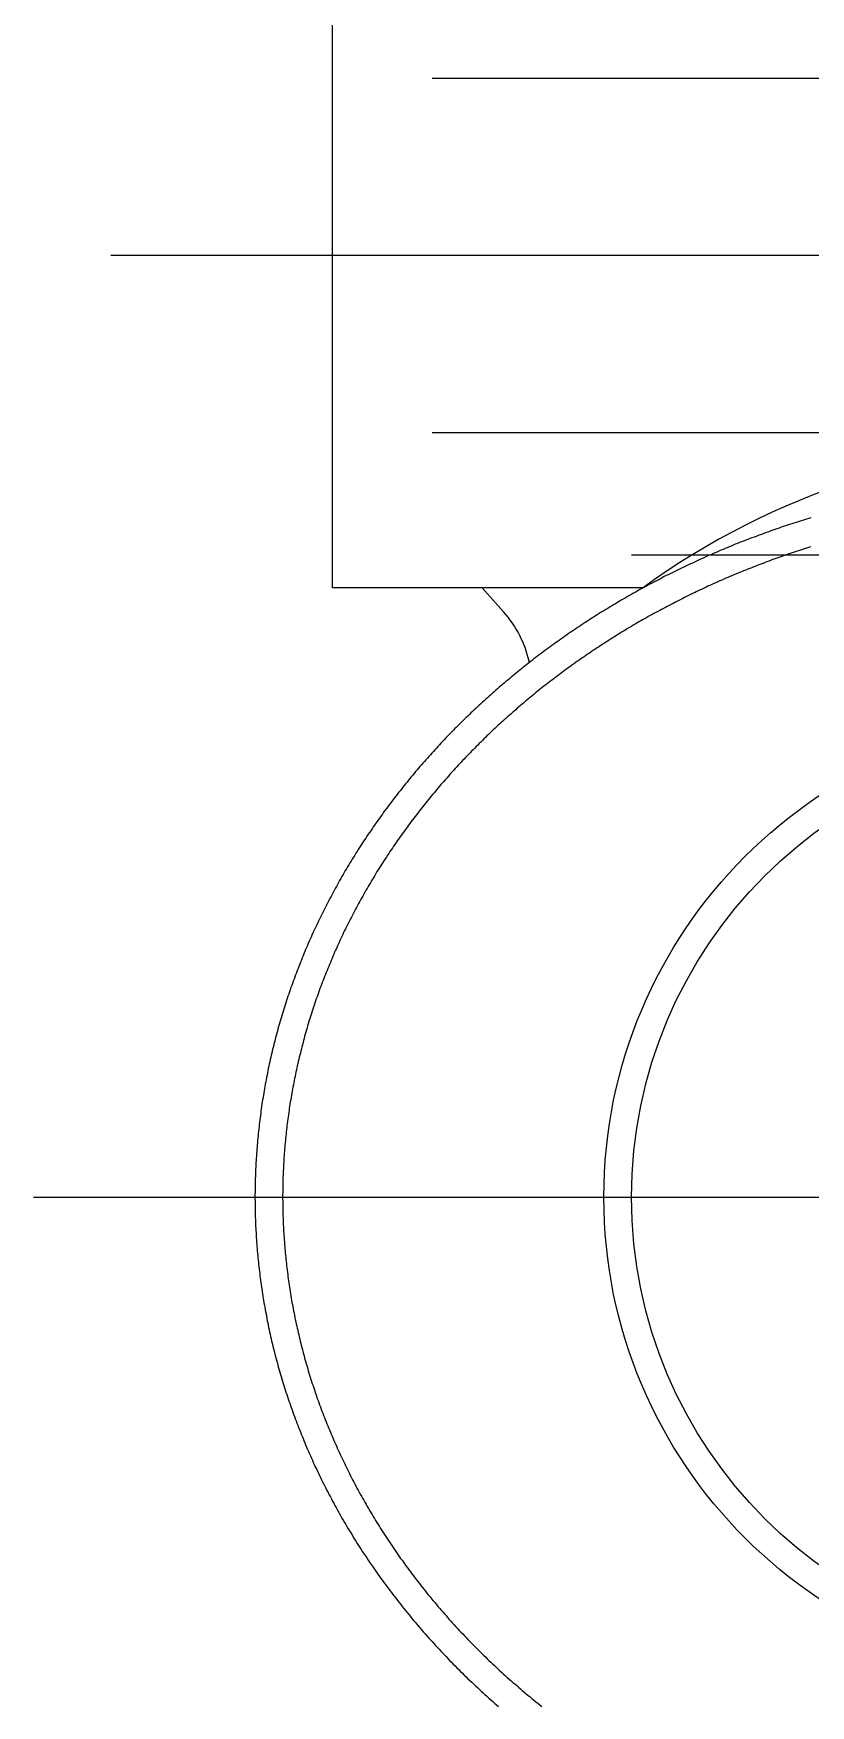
# Model space of a CAD drawing. Extents: x -26.4 to 69.2, y -43.6 to 25.6.
# Drawn here: x 50.17 to 57.19, y -4.59 to 10.51 of the extents above; entities that cross this region are included whole.
import ezdxf

# ---------------------------------------------------------------- set-up
doc = ezdxf.new("R2010")
doc.units = 0
doc.linetypes.add('CENTER', pattern=[50.8, 31.75, -6.35, 6.35, -6.35])
doc.linetypes.add('DASHED', pattern=[19.05, 12.7, -6.35])
doc.layers.get('0').update_dxf_attribs({"linetype": 'CONTINUOUS'})
doc.layers.add('CENTER', color=1, linetype='CENTER')

msp = doc.modelspace()

# ---------------------------------------------------------------- linework, layer by layer
at = {"color": 3, "linetype": 'DASHED'}
for p, q in [((55.574, 23.35), (55.574, 5.8)), ((66.474, 10.1), (52.874, 10.1)), ((66.474, 6.9), (52.874, 6.9)), ((55.574, 5.8), (63.774, 5.8))]:
    msp.add_line(p, q, dxfattribs=at)
at = {"color": 7, "linetype": 'CONTINUOUS'}
for p, q in [((52.874, 5.5), (52.874, 11.5)), ((55.676, 5.5), (52.874, 5.5)), ((54.418, 5.285), (54.224, 5.5))]:
    msp.add_line(p, q, dxfattribs=at)
at = {"color": 7}
for points in [[(57.193, 6.134, 0), (57.174, 6.128, 0), (57.154, 6.122, 0), (57.135, 6.116, 0), (57.116, 6.11, 0), (57.097, 6.104, 0), (57.078, 6.098, 0), (57.059, 6.092, 0), (57.04, 6.086, 0), (57.02, 6.079, 0), (57.001, 6.073, 0), (56.982, 6.067, 0), (56.963, 6.061, 0), (56.944, 6.054, 0), (56.925, 6.048, 0), (56.906, 6.041, 0), (56.887, 6.035, 0), (56.868, 6.028, 0), (56.849, 6.021, 0), (56.831, 6.015, 0), (56.812, 6.008, 0), (56.793, 6.001, 0), (56.774, 5.994, 0), (56.755, 5.987, 0), (56.736, 5.98, 0), (56.717, 5.973, 0), (56.698, 5.966, 0), (56.68, 5.959, 0), (56.661, 5.952, 0), (56.642, 5.945, 0), (56.623, 5.938, 0), (56.605, 5.931, 0), (56.586, 5.923, 0), (56.567, 5.916, 0), (56.548, 5.909, 0), (56.53, 5.901, 0), (56.511, 5.894, 0), (56.492, 5.886, 0), (56.474, 5.878, 0), (56.455, 5.871, 0), (56.437, 5.863, 0), (56.418, 5.855, 0), (56.4, 5.848, 0), (56.381, 5.84, 0), (56.362, 5.832, 0), (56.344, 5.824, 0), (56.325, 5.816, 0), (56.307, 5.808, 0), (56.289, 5.8, 0), (56.27, 5.792, 0), (56.252, 5.784, 0), (56.233, 5.776, 0), (56.215, 5.767, 0), (56.197, 5.759, 0), (56.178, 5.751, 0), (56.16, 5.742, 0), (56.142, 5.734, 0), (56.123, 5.725, 0), (56.105, 5.717, 0), (56.087, 5.708, 0), (56.069, 5.7, 0), (56.051, 5.691, 0), (56.032, 5.682, 0), (56.014, 5.673, 0), (55.996, 5.665, 0), (55.978, 5.656, 0), (55.96, 5.647, 0), (55.942, 5.638, 0), (55.924, 5.629, 0), (55.906, 5.62, 0), (55.888, 5.611, 0), (55.87, 5.602, 0), (55.852, 5.593, 0), (55.834, 5.583, 0), (55.816, 5.574, 0), (55.798, 5.565, 0), (55.781, 5.555, 0), (55.763, 5.546, 0), (55.745, 5.536, 0), (55.727, 5.527, 0), (55.709, 5.517, 0), (55.691, 5.508, 0), (55.674, 5.498, 0), (55.656, 5.488, 0), (55.638, 5.479, 0), (55.621, 5.469, 0), (55.603, 5.459, 0), (55.586, 5.449, 0), (55.568, 5.439, 0), (55.55, 5.429, 0), (55.533, 5.419, 0), (55.515, 5.409, 0), (55.498, 5.399, 0), (55.48, 5.389, 0), (55.463, 5.379, 0), (55.446, 5.368, 0), (55.428, 5.358, 0), (55.411, 5.348, 0), (55.394, 5.337, 0), (55.376, 5.327, 0), (55.359, 5.316, 0), (55.342, 5.306, 0), (55.325, 5.295, 0), (55.307, 5.284, 0), (55.29, 5.274, 0), (55.273, 5.263, 0), (55.256, 5.252, 0), (55.239, 5.241, 0), (55.222, 5.231, 0), (55.205, 5.22, 0), (55.188, 5.209, 0), (55.171, 5.198, 0), (55.154, 5.187, 0), (55.137, 5.176, 0), (55.12, 5.164, 0), (55.103, 5.153, 0), (55.087, 5.142, 0), (55.07, 5.131, 0), (55.053, 5.119, 0), (55.036, 5.108, 0), (55.02, 5.097, 0), (55.003, 5.085, 0), (54.986, 5.074, 0), (54.97, 5.062, 0), (54.953, 5.05, 0), (54.937, 5.039, 0), (54.92, 5.027, 0), (54.904, 5.015, 0), (54.887, 5.004, 0), (54.871, 4.992, 0), (54.854, 4.98, 0), (54.838, 4.968, 0), (54.822, 4.956, 0), (54.805, 4.944, 0), (54.789, 4.932, 0), (54.773, 4.92, 0), (54.757, 4.908, 0), (54.74, 4.895, 0), (54.724, 4.883, 0), (54.708, 4.871, 0), (54.692, 4.859, 0), (54.676, 4.846, 0), (54.66, 4.834, 0), (54.644, 4.821, 0), (54.629, 4.809, 0), (54.613, 4.796, 0), (54.597, 4.784, 0), (54.581, 4.771, 0), (54.565, 4.758, 0), (54.55, 4.746, 0), (54.534, 4.733, 0), (54.518, 4.72, 0), (54.502, 4.707, 0), (54.487, 4.694, 0), (54.471, 4.681, 0), (54.456, 4.669, 0), (54.44, 4.655, 0), (54.425, 4.642, 0), (54.41, 4.629, 0), (54.394, 4.616, 0), (54.379, 4.603, 0), (54.364, 4.59, 0), (54.348, 4.576, 0), (54.333, 4.563, 0), (54.318, 4.55, 0), (54.303, 4.536, 0), (54.288, 4.523, 0), (54.273, 4.509, 0), (54.258, 4.496, 0), (54.243, 4.482, 0), (54.228, 4.468, 0), (54.213, 4.455, 0), (54.198, 4.441, 0), (54.183, 4.427, 0), (54.168, 4.413, 0), (54.154, 4.4, 0), (54.139, 4.386, 0), (54.124, 4.372, 0), (54.11, 4.358, 0), (54.095, 4.344, 0), (54.081, 4.33, 0), (54.066, 4.316, 0), (54.051, 4.301, 0), (54.037, 4.287, 0), (54.023, 4.273, 0), (54.008, 4.259, 0), (53.994, 4.244, 0), (53.98, 4.23, 0), (53.966, 4.216, 0), (53.952, 4.201, 0), (53.937, 4.187, 0), (53.923, 4.172, 0), (53.909, 4.158, 0), (53.895, 4.143, 0), (53.881, 4.128, 0), (53.867, 4.114, 0), (53.853, 4.099, 0), (53.84, 4.084, 0), (53.826, 4.069, 0), (53.812, 4.054, 0), (53.798, 4.039, 0), (53.785, 4.025, 0), (53.771, 4.01, 0), (53.758, 3.994, 0), (53.744, 3.979, 0), (53.731, 3.964, 0), (53.717, 3.949, 0), (53.704, 3.934, 0), (53.691, 3.919, 0), (53.677, 3.903, 0), (53.664, 3.888, 0), (53.651, 3.873, 0), (53.638, 3.857, 0), (53.625, 3.842, 0), (53.612, 3.826, 0), (53.599, 3.811, 0), (53.586, 3.795, 0), (53.573, 3.78, 0), (53.56, 3.764, 0), (53.547, 3.748, 0), (53.534, 3.733, 0), (53.522, 3.717, 0), (53.509, 3.701, 0), (53.496, 3.685, 0), (53.484, 3.669, 0), (53.471, 3.653, 0), (53.459, 3.637, 0), (53.446, 3.621, 0), (53.434, 3.605, 0), (53.421, 3.589, 0), (53.409, 3.573, 0), (53.397, 3.557, 0), (53.385, 3.541, 0), (53.373, 3.524, 0), (53.361, 3.508, 0), (53.348, 3.492, 0), (53.336, 3.475, 0), (53.325, 3.459, 0), (53.313, 3.442, 0), (53.301, 3.426, 0), (53.289, 3.409, 0), (53.277, 3.393, 0), (53.266, 3.376, 0), (53.254, 3.36, 0), (53.242, 3.343, 0), (53.231, 3.326, 0), (53.219, 3.309, 0), (53.208, 3.292, 0), (53.196, 3.276, 0), (53.185, 3.259, 0), (53.174, 3.242, 0), (53.163, 3.225, 0), (53.151, 3.208, 0), (53.14, 3.191, 0), (53.129, 3.174, 0), (53.118, 3.156, 0), (53.107, 3.139, 0), (53.096, 3.122, 0), (53.085, 3.105, 0), (53.075, 3.088, 0), (53.064, 3.07, 0), (53.053, 3.053, 0), (53.042, 3.035, 0), (53.032, 3.018, 0), (53.021, 3.001, 0), (53.011, 2.983, 0), (53.001, 2.966, 0), (52.99, 2.948, 0), (52.98, 2.93, 0), (52.97, 2.913, 0), (52.959, 2.895, 0), (52.949, 2.877, 0), (52.939, 2.86, 0), (52.929, 2.842, 0), (52.919, 2.824, 0), (52.909, 2.806, 0), (52.899, 2.788, 0), (52.89, 2.77, 0), (52.88, 2.752, 0), (52.87, 2.734, 0), (52.861, 2.716, 0), (52.851, 2.698, 0), (52.842, 2.68, 0), (52.832, 2.662, 0), (52.823, 2.644, 0), (52.813, 2.625, 0), (52.804, 2.607, 0), (52.795, 2.589, 0), (52.786, 2.571, 0), (52.777, 2.552, 0), (52.768, 2.534, 0), (52.759, 2.516, 0), (52.75, 2.497, 0), (52.741, 2.479, 0), (52.732, 2.46, 0), (52.724, 2.442, 0), (52.715, 2.423, 0), (52.706, 2.404, 0), (52.698, 2.386, 0), (52.689, 2.367, 0), (52.681, 2.349, 0), (52.673, 2.33, 0), (52.664, 2.311, 0), (52.656, 2.292, 0), (52.648, 2.273, 0), (52.64, 2.255, 0), (52.632, 2.236, 0), (52.624, 2.217, 0), (52.616, 2.198, 0), (52.608, 2.179, 0), (52.601, 2.16, 0), (52.593, 2.141, 0), (52.585, 2.122, 0), (52.578, 2.103, 0), (52.57, 2.084, 0), (52.563, 2.065, 0), (52.556, 2.046, 0), (52.548, 2.026, 0), (52.541, 2.007, 0), (52.534, 1.988, 0), (52.527, 1.969, 0), (52.52, 1.95, 0), (52.513, 1.93, 0), (52.506, 1.911, 0), (52.499, 1.892, 0), (52.492, 1.872, 0), (52.486, 1.853, 0), (52.479, 1.833, 0), (52.472, 1.814, 0), (52.466, 1.795, 0), (52.459, 1.775, 0), (52.453, 1.756, 0), (52.447, 1.736, 0), (52.441, 1.717, 0), (52.435, 1.697, 0), (52.428, 1.677, 0), (52.422, 1.658, 0), (52.416, 1.638, 0), (52.411, 1.619, 0), (52.405, 1.599, 0), (52.399, 1.579, 0), (52.394, 1.559, 0), (52.388, 1.54, 0), (52.382, 1.52, 0), (52.377, 1.5, 0), (52.372, 1.48, 0), (52.366, 1.461, 0), (52.361, 1.441, 0), (52.356, 1.421, 0), (52.351, 1.401, 0), (52.346, 1.381, 0), (52.341, 1.361, 0), (52.336, 1.342, 0), (52.331, 1.322, 0), (52.326, 1.302, 0), (52.322, 1.282, 0), (52.317, 1.262, 0), (52.312, 1.242, 0), (52.308, 1.222, 0), (52.304, 1.202, 0), (52.299, 1.182, 0), (52.295, 1.162, 0), (52.291, 1.142, 0), (52.287, 1.122, 0), (52.283, 1.102, 0), (52.279, 1.082, 0), (52.275, 1.061, 0), (52.271, 1.041, 0), (52.267, 1.021, 0), (52.264, 1.001, 0), (52.26, 0.981, 0), (52.257, 0.961, 0), (52.253, 0.941, 0), (52.25, 0.92, 0), (52.247, 0.9, 0), (52.243, 0.88, 0), (52.24, 0.86, 0), (52.237, 0.84, 0), (52.234, 0.819, 0), (52.231, 0.799, 0), (52.228, 0.779, 0), (52.226, 0.759, 0), (52.223, 0.738, 0), (52.22, 0.718, 0), (52.218, 0.698, 0), (52.215, 0.678, 0), (52.213, 0.657, 0), (52.211, 0.637, 0), (52.208, 0.617, 0), (52.206, 0.596, 0), (52.204, 0.576, 0), (52.202, 0.556, 0), (52.2, 0.535, 0), (52.198, 0.515, 0), (52.196, 0.495, 0), (52.194, 0.474, 0), (52.193, 0.454, 0), (52.191, 0.434, 0), (52.19, 0.413, 0), (52.188, 0.393, 0), (52.187, 0.372, 0), (52.185, 0.352, 0), (52.184, 0.332, 0), (52.183, 0.311, 0), (52.182, 0.291, 0), (52.181, 0.27, 0), (52.18, 0.25, 0), (52.179, 0.23, 0), (52.178, 0.209, 0), (52.178, 0.189, 0), (52.177, 0.168, 0), (52.176, 0.148, 0), (52.176, 0.128, 0), (52.175, 0.107, 0), (52.175, 0.087, 0), (52.175, 0.066, 0), (52.175, 0.046, 0), (52.174, 0.026, 0), (52.174, 0.005, 0), (52.174, -0.015, 0), (52.175, -0.036, 0), (52.175, -0.056, 0), (52.175, -0.077, 0), (52.175, -0.097, 0), (52.176, -0.117, 0), (52.176, -0.138, 0), (52.177, -0.158, 0), (52.177, -0.179, 0), (52.178, -0.199, 0), (52.179, -0.219, 0), (52.179, -0.24, 0), (52.18, -0.26, 0), (52.181, -0.281, 0), (52.182, -0.301, 0), (52.184, -0.321, 0), (52.185, -0.342, 0), (52.186, -0.362, 0), (52.187, -0.383, 0), (52.189, -0.403, 0), (52.19, -0.423, 0), (52.192, -0.444, 0), (52.194, -0.464, 0), (52.195, -0.485, 0), (52.197, -0.505, 0), (52.199, -0.525, 0), (52.201, -0.546, 0), (52.203, -0.566, 0), (52.205, -0.587, 0), (52.207, -0.607, 0), (52.209, -0.627, 0), (52.212, -0.648, 0), (52.214, -0.668, 0), (52.217, -0.688, 0), (52.219, -0.709, 0), (52.222, -0.729, 0), (52.224, -0.749, 0), (52.227, -0.77, 0), (52.23, -0.79, 0), (52.233, -0.81, 0), (52.236, -0.831, 0), (52.239, -0.851, 0), (52.242, -0.871, 0), (52.245, -0.892, 0), (52.248, -0.912, 0), (52.252, -0.932, 0), (52.255, -0.953, 0), (52.259, -0.973, 0), (52.262, -0.993, 0), (52.266, -1.014, 0), (52.27, -1.034, 0), (52.274, -1.054, 0), (52.278, -1.074, 0), (52.282, -1.095, 0), (52.285, -1.115, 0), (52.29, -1.135, 0), (52.294, -1.156, 0), (52.298, -1.176, 0), (52.302, -1.196, 0), (52.307, -1.216, 0), (52.311, -1.236, 0), (52.316, -1.257, 0), (52.321, -1.277, 0), (52.325, -1.297, 0), (52.33, -1.317, 0), (52.335, -1.337, 0), (52.34, -1.358, 0), (52.345, -1.378, 0), (52.35, -1.398, 0), (52.355, -1.418, 0), (52.36, -1.438, 0), (52.366, -1.459, 0), (52.371, -1.479, 0), (52.377, -1.499, 0), (52.382, -1.519, 0), (52.388, -1.539, 0), (52.393, -1.559, 0), (52.399, -1.579, 0), (52.405, -1.599, 0), (52.411, -1.619, 0), (52.417, -1.639, 0), (52.423, -1.66, 0), (52.429, -1.68, 0), (52.435, -1.7, 0), (52.442, -1.72, 0), (52.448, -1.74, 0), (52.454, -1.76, 0), (52.461, -1.78, 0), (52.468, -1.8, 0), (52.474, -1.82, 0), (52.481, -1.84, 0), (52.488, -1.86, 0), (52.495, -1.88, 0), (52.502, -1.899, 0), (52.509, -1.919, 0), (52.516, -1.939, 0), (52.523, -1.959, 0), (52.53, -1.979, 0), (52.538, -1.999, 0), (52.545, -2.019, 0), (52.553, -2.039, 0), (52.56, -2.059, 0), (52.568, -2.078, 0), (52.576, -2.098, 0), (52.584, -2.118, 0), (52.592, -2.138, 0), (52.599, -2.157, 0), (52.608, -2.177, 0), (52.616, -2.197, 0), (52.624, -2.217, 0), (52.632, -2.236, 0), (52.641, -2.256, 0), (52.649, -2.276, 0), (52.658, -2.295, 0), (52.666, -2.315, 0), (52.675, -2.335, 0), (52.684, -2.354, 0), (52.693, -2.374, 0), (52.701, -2.394, 0), (52.71, -2.413, 0), (52.719, -2.433, 0), (52.729, -2.452, 0), (52.738, -2.472, 0), (52.747, -2.491, 0), (52.757, -2.511, 0), (52.766, -2.53, 0), (52.776, -2.55, 0), (52.785, -2.569, 0), (52.795, -2.589, 0), (52.804, -2.608, 0), (52.814, -2.627, 0), (52.824, -2.647, 0), (52.834, -2.666, 0), (52.844, -2.685, 0), (52.855, -2.705, 0), (52.865, -2.724, 0), (52.875, -2.743, 0), (52.885, -2.763, 0), (52.896, -2.782, 0), (52.907, -2.801, 0), (52.917, -2.82, 0), (52.928, -2.839, 0), (52.939, -2.859, 0), (52.95, -2.878, 0), (52.96, -2.897, 0), (52.971, -2.916, 0), (52.983, -2.935, 0), (52.994, -2.954, 0), (53.005, -2.973, 0), (53.016, -2.992, 0), (53.028, -3.011, 0), (53.039, -3.03, 0), (53.051, -3.049, 0), (53.062, -3.068, 0), (53.074, -3.087, 0), (53.086, -3.106, 0), (53.098, -3.125, 0), (53.11, -3.143, 0), (53.122, -3.162, 0), (53.134, -3.181, 0), (53.146, -3.2, 0), (53.158, -3.219, 0), (53.171, -3.237, 0), (53.183, -3.256, 0), (53.196, -3.275, 0), (53.208, -3.293, 0), (53.221, -3.312, 0), (53.234, -3.33, 0), (53.246, -3.349, 0), (53.259, -3.367, 0), (53.272, -3.386, 0), (53.285, -3.404, 0), (53.298, -3.423, 0), (53.312, -3.441, 0), (53.325, -3.459, 0), (53.338, -3.478, 0), (53.352, -3.496, 0), (53.365, -3.514, 0), (53.379, -3.533, 0), (53.392, -3.551, 0), (53.406, -3.569, 0), (53.42, -3.587, 0), (53.434, -3.605, 0), (53.448, -3.623, 0), (53.462, -3.641, 0), (53.476, -3.659, 0), (53.49, -3.677, 0), (53.504, -3.695, 0), (53.519, -3.713, 0), (53.533, -3.731, 0), (53.547, -3.749, 0), (53.562, -3.767, 0), (53.577, -3.784, 0), (53.591, -3.802, 0), (53.606, -3.82, 0), (53.621, -3.837, 0), (53.636, -3.855, 0), (53.651, -3.873, 0), (53.666, -3.89, 0), (53.681, -3.908, 0), (53.696, -3.925, 0), (53.711, -3.942, 0), (53.727, -3.96, 0), (53.742, -3.977, 0), (53.758, -3.994, 0), (53.773, -4.011, 0), (53.789, -4.029, 0), (53.804, -4.046, 0), (53.82, -4.063, 0), (53.836, -4.08, 0), (53.852, -4.097, 0), (53.868, -4.114, 0), (53.884, -4.131, 0), (53.9, -4.147, 0), (53.916, -4.164, 0), (53.932, -4.181, 0), (53.948, -4.198, 0), (53.965, -4.214, 0), (53.981, -4.231, 0), (53.997, -4.248, 0), (54.014, -4.264, 0), (54.03, -4.28, 0), (54.047, -4.297, 0), (54.064, -4.313, 0), (54.081, -4.329, 0), (54.097, -4.346, 0), (54.114, -4.362, 0), (54.131, -4.378, 0), (54.148, -4.394, 0), (54.165, -4.41, 0), (54.182, -4.426, 0), (54.199, -4.442, 0), (54.216, -4.458, 0), (54.234, -4.474, 0), (54.251, -4.489, 0), (54.268, -4.505, 0), (54.286, -4.521, 0), (54.303, -4.536, 0), (54.321, -4.552, 0), (54.338, -4.567, 0), (54.356, -4.583, 0), (54.373, -4.598, 0)], [(57.191, 5.872, 0), (57.172, 5.866, 0), (57.154, 5.86, 0), (57.135, 5.854, 0), (57.117, 5.848, 0), (57.098, 5.842, 0), (57.08, 5.836, 0), (57.061, 5.83, 0), (57.043, 5.824, 0), (57.025, 5.817, 0), (57.006, 5.811, 0), (56.988, 5.805, 0), (56.969, 5.798, 0), (56.951, 5.792, 0), (56.932, 5.785, 0), (56.914, 5.779, 0), (56.896, 5.772, 0), (56.877, 5.766, 0), (56.859, 5.759, 0), (56.841, 5.753, 0), (56.823, 5.746, 0), (56.804, 5.739, 0), (56.786, 5.732, 0), (56.768, 5.725, 0), (56.75, 5.719, 0), (56.731, 5.712, 0), (56.713, 5.705, 0), (56.695, 5.698, 0), (56.677, 5.69, 0), (56.659, 5.683, 0), (56.641, 5.676, 0), (56.623, 5.669, 0), (56.605, 5.662, 0), (56.586, 5.654, 0), (56.568, 5.647, 0), (56.55, 5.64, 0), (56.532, 5.632, 0), (56.514, 5.625, 0), (56.496, 5.617, 0), (56.478, 5.61, 0), (56.461, 5.602, 0), (56.443, 5.594, 0), (56.425, 5.587, 0), (56.407, 5.579, 0), (56.389, 5.571, 0), (56.371, 5.563, 0), (56.353, 5.555, 0), (56.336, 5.547, 0), (56.318, 5.539, 0), (56.3, 5.531, 0), (56.282, 5.523, 0), (56.264, 5.515, 0), (56.247, 5.507, 0), (56.229, 5.499, 0), (56.211, 5.49, 0), (56.194, 5.482, 0), (56.176, 5.474, 0), (56.158, 5.465, 0), (56.141, 5.457, 0), (56.123, 5.449, 0), (56.106, 5.44, 0), (56.088, 5.431, 0), (56.071, 5.423, 0), (56.053, 5.414, 0), (56.036, 5.405, 0), (56.018, 5.397, 0), (56.001, 5.388, 0), (55.984, 5.379, 0), (55.966, 5.37, 0), (55.949, 5.361, 0), (55.931, 5.352, 0), (55.914, 5.343, 0), (55.897, 5.334, 0), (55.88, 5.325, 0), (55.862, 5.316, 0), (55.845, 5.307, 0), (55.828, 5.297, 0), (55.811, 5.288, 0), (55.794, 5.279, 0), (55.776, 5.269, 0), (55.759, 5.26, 0), (55.742, 5.25, 0), (55.725, 5.241, 0), (55.708, 5.231, 0), (55.691, 5.222, 0), (55.674, 5.212, 0), (55.657, 5.202, 0), (55.64, 5.193, 0), (55.623, 5.183, 0), (55.607, 5.173, 0), (55.59, 5.163, 0), (55.573, 5.153, 0), (55.556, 5.143, 0), (55.539, 5.133, 0), (55.523, 5.123, 0), (55.506, 5.113, 0), (55.489, 5.103, 0), (55.472, 5.093, 0), (55.456, 5.082, 0), (55.439, 5.072, 0), (55.423, 5.062, 0), (55.406, 5.051, 0), (55.389, 5.041, 0), (55.373, 5.03, 0), (55.356, 5.02, 0), (55.34, 5.009, 0), (55.324, 4.999, 0), (55.307, 4.988, 0), (55.291, 4.977, 0), (55.275, 4.967, 0), (55.258, 4.956, 0), (55.242, 4.945, 0), (55.226, 4.934, 0), (55.209, 4.923, 0), (55.193, 4.912, 0), (55.177, 4.901, 0), (55.161, 4.89, 0), (55.145, 4.879, 0), (55.129, 4.868, 0), (55.113, 4.857, 0), (55.097, 4.846, 0), (55.081, 4.835, 0), (55.065, 4.823, 0), (55.049, 4.812, 0), (55.033, 4.801, 0), (55.017, 4.789, 0), (55.001, 4.778, 0), (54.986, 4.766, 0), (54.97, 4.755, 0), (54.954, 4.743, 0), (54.938, 4.731, 0), (54.923, 4.72, 0), (54.907, 4.708, 0), (54.891, 4.696, 0), (54.876, 4.684, 0), (54.86, 4.672, 0), (54.845, 4.661, 0), (54.829, 4.649, 0), (54.814, 4.637, 0), (54.799, 4.625, 0), (54.783, 4.613, 0), (54.768, 4.6, 0), (54.753, 4.588, 0), (54.737, 4.576, 0), (54.722, 4.564, 0), (54.707, 4.552, 0), (54.692, 4.539, 0), (54.677, 4.527, 0), (54.662, 4.515, 0), (54.647, 4.502, 0), (54.632, 4.49, 0), (54.617, 4.477, 0), (54.602, 4.464, 0), (54.587, 4.452, 0), (54.572, 4.439, 0), (54.557, 4.426, 0), (54.542, 4.414, 0), (54.528, 4.401, 0), (54.513, 4.388, 0), (54.498, 4.375, 0), (54.483, 4.362, 0), (54.469, 4.349, 0), (54.454, 4.336, 0), (54.44, 4.323, 0), (54.425, 4.31, 0), (54.411, 4.297, 0), (54.397, 4.284, 0), (54.382, 4.271, 0), (54.368, 4.258, 0), (54.353, 4.244, 0), (54.339, 4.231, 0), (54.325, 4.218, 0), (54.311, 4.204, 0), (54.297, 4.191, 0), (54.283, 4.177, 0), (54.269, 4.164, 0), (54.255, 4.15, 0), (54.241, 4.137, 0), (54.227, 4.123, 0), (54.213, 4.109, 0), (54.199, 4.096, 0), (54.185, 4.082, 0), (54.171, 4.068, 0), (54.158, 4.054, 0), (54.144, 4.04, 0), (54.13, 4.026, 0), (54.117, 4.012, 0), (54.103, 3.998, 0), (54.09, 3.984, 0), (54.076, 3.97, 0), (54.063, 3.956, 0), (54.049, 3.942, 0), (54.036, 3.928, 0), (54.023, 3.914, 0), (54.009, 3.899, 0), (53.996, 3.885, 0), (53.983, 3.871, 0), (53.97, 3.856, 0), (53.957, 3.842, 0), (53.944, 3.827, 0), (53.931, 3.813, 0), (53.918, 3.798, 0), (53.905, 3.784, 0), (53.892, 3.769, 0), (53.879, 3.754, 0), (53.866, 3.74, 0), (53.853, 3.725, 0), (53.841, 3.71, 0), (53.828, 3.695, 0), (53.816, 3.68, 0), (53.803, 3.666, 0), (53.791, 3.651, 0), (53.778, 3.636, 0), (53.766, 3.621, 0), (53.753, 3.606, 0), (53.741, 3.59, 0), (53.729, 3.575, 0), (53.716, 3.56, 0), (53.704, 3.545, 0), (53.692, 3.53, 0), (53.68, 3.514, 0), (53.668, 3.499, 0), (53.656, 3.484, 0), (53.644, 3.468, 0), (53.632, 3.453, 0), (53.62, 3.437, 0), (53.608, 3.422, 0), (53.596, 3.406, 0), (53.585, 3.391, 0), (53.573, 3.375, 0), (53.561, 3.359, 0), (53.55, 3.344, 0), (53.538, 3.328, 0), (53.527, 3.312, 0), (53.515, 3.296, 0), (53.504, 3.28, 0), (53.493, 3.265, 0), (53.481, 3.249, 0), (53.47, 3.233, 0), (53.459, 3.217, 0), (53.448, 3.201, 0), (53.437, 3.185, 0), (53.426, 3.168, 0), (53.415, 3.152, 0), (53.404, 3.136, 0), (53.393, 3.12, 0), (53.382, 3.104, 0), (53.371, 3.087, 0), (53.361, 3.071, 0), (53.35, 3.054, 0), (53.339, 3.038, 0), (53.329, 3.022, 0), (53.318, 3.005, 0), (53.308, 2.989, 0), (53.297, 2.972, 0), (53.287, 2.955, 0), (53.276, 2.939, 0), (53.266, 2.922, 0), (53.256, 2.905, 0), (53.246, 2.889, 0), (53.236, 2.872, 0), (53.226, 2.855, 0), (53.216, 2.838, 0), (53.206, 2.821, 0), (53.196, 2.804, 0), (53.186, 2.788, 0), (53.176, 2.771, 0), (53.166, 2.754, 0), (53.157, 2.737, 0), (53.147, 2.719, 0), (53.138, 2.702, 0), (53.128, 2.685, 0), (53.119, 2.668, 0), (53.109, 2.651, 0), (53.1, 2.634, 0), (53.091, 2.616, 0), (53.081, 2.599, 0), (53.072, 2.582, 0), (53.063, 2.564, 0), (53.054, 2.547, 0), (53.045, 2.529, 0), (53.036, 2.512, 0), (53.027, 2.495, 0), (53.019, 2.477, 0), (53.01, 2.459, 0), (53.001, 2.442, 0), (52.992, 2.424, 0), (52.984, 2.407, 0), (52.975, 2.389, 0), (52.967, 2.371, 0), (52.958, 2.353, 0), (52.95, 2.336, 0), (52.942, 2.318, 0), (52.934, 2.3, 0), (52.925, 2.282, 0), (52.917, 2.264, 0), (52.909, 2.246, 0), (52.901, 2.229, 0), (52.893, 2.211, 0), (52.886, 2.193, 0), (52.878, 2.175, 0), (52.87, 2.156, 0), (52.862, 2.138, 0), (52.855, 2.12, 0), (52.847, 2.102, 0), (52.84, 2.084, 0), (52.832, 2.066, 0), (52.825, 2.048, 0), (52.818, 2.029, 0), (52.81, 2.011, 0), (52.803, 1.993, 0), (52.796, 1.975, 0), (52.789, 1.956, 0), (52.782, 1.938, 0), (52.775, 1.92, 0), (52.768, 1.901, 0), (52.761, 1.883, 0), (52.755, 1.864, 0), (52.748, 1.846, 0), (52.742, 1.827, 0), (52.735, 1.809, 0), (52.728, 1.79, 0), (52.722, 1.772, 0), (52.716, 1.753, 0), (52.709, 1.735, 0), (52.703, 1.716, 0), (52.697, 1.697, 0), (52.691, 1.679, 0), (52.685, 1.66, 0), (52.679, 1.641, 0), (52.673, 1.623, 0), (52.667, 1.604, 0), (52.662, 1.585, 0), (52.656, 1.566, 0), (52.65, 1.547, 0), (52.645, 1.529, 0), (52.639, 1.51, 0), (52.634, 1.491, 0), (52.629, 1.472, 0), (52.623, 1.453, 0), (52.618, 1.434, 0), (52.613, 1.415, 0), (52.608, 1.396, 0), (52.603, 1.377, 0), (52.598, 1.358, 0), (52.593, 1.34, 0), (52.588, 1.321, 0), (52.584, 1.301, 0), (52.579, 1.282, 0), (52.574, 1.263, 0), (52.57, 1.244, 0), (52.565, 1.225, 0), (52.561, 1.206, 0), (52.556, 1.187, 0), (52.552, 1.168, 0), (52.548, 1.149, 0), (52.544, 1.13, 0), (52.54, 1.111, 0), (52.536, 1.091, 0), (52.532, 1.072, 0), (52.528, 1.053, 0), (52.524, 1.034, 0), (52.521, 1.015, 0), (52.517, 0.995, 0), (52.513, 0.976, 0), (52.51, 0.957, 0), (52.507, 0.938, 0), (52.503, 0.918, 0), (52.5, 0.899, 0), (52.497, 0.88, 0), (52.493, 0.86, 0), (52.49, 0.841, 0), (52.487, 0.822, 0), (52.484, 0.802, 0), (52.482, 0.783, 0), (52.479, 0.764, 0), (52.476, 0.744, 0), (52.473, 0.725, 0), (52.471, 0.706, 0), (52.468, 0.686, 0), (52.466, 0.667, 0), (52.463, 0.648, 0), (52.461, 0.628, 0), (52.459, 0.609, 0), (52.457, 0.589, 0), (52.455, 0.57, 0), (52.453, 0.55, 0), (52.451, 0.531, 0), (52.449, 0.512, 0), (52.447, 0.492, 0), (52.445, 0.473, 0), (52.444, 0.453, 0), (52.442, 0.434, 0), (52.44, 0.414, 0), (52.439, 0.395, 0), (52.438, 0.375, 0), (52.436, 0.356, 0), (52.435, 0.336, 0), (52.434, 0.317, 0), (52.433, 0.297, 0), (52.432, 0.278, 0), (52.431, 0.258, 0), (52.43, 0.239, 0), (52.429, 0.219, 0), (52.428, 0.2, 0), (52.427, 0.18, 0), (52.427, 0.161, 0), (52.426, 0.141, 0), (52.426, 0.122, 0), (52.425, 0.102, 0), (52.425, 0.083, 0), (52.425, 0.063, 0), (52.425, 0.044, 0), (52.424, 0.024, 0), (52.424, 0.005, 0), (52.424, -0.015, 0), (52.425, -0.034, 0), (52.425, -0.054, 0), (52.425, -0.073, 0), (52.425, -0.093, 0), (52.425, -0.112, 0), (52.426, -0.132, 0), (52.426, -0.151, 0), (52.427, -0.171, 0), (52.428, -0.19, 0), (52.428, -0.21, 0), (52.429, -0.229, 0), (52.43, -0.249, 0), (52.431, -0.268, 0), (52.432, -0.288, 0), (52.433, -0.307, 0), (52.434, -0.327, 0), (52.435, -0.346, 0), (52.437, -0.366, 0), (52.438, -0.385, 0), (52.44, -0.405, 0), (52.441, -0.424, 0), (52.443, -0.444, 0), (52.444, -0.463, 0), (52.446, -0.483, 0), (52.448, -0.502, 0), (52.45, -0.522, 0), (52.452, -0.541, 0), (52.454, -0.561, 0), (52.456, -0.58, 0), (52.458, -0.599, 0), (52.46, -0.619, 0), (52.462, -0.638, 0), (52.465, -0.658, 0), (52.467, -0.677, 0), (52.47, -0.697, 0), (52.472, -0.716, 0), (52.475, -0.736, 0), (52.477, -0.755, 0), (52.48, -0.775, 0), (52.483, -0.794, 0), (52.486, -0.813, 0), (52.489, -0.833, 0), (52.492, -0.852, 0), (52.495, -0.872, 0), (52.498, -0.891, 0), (52.502, -0.911, 0), (52.505, -0.93, 0), (52.508, -0.949, 0), (52.512, -0.969, 0), (52.516, -0.988, 0), (52.519, -1.008, 0), (52.523, -1.027, 0), (52.527, -1.046, 0), (52.531, -1.066, 0), (52.535, -1.085, 0), (52.538, -1.105, 0), (52.543, -1.124, 0), (52.547, -1.143, 0), (52.551, -1.163, 0), (52.555, -1.182, 0), (52.56, -1.201, 0), (52.564, -1.221, 0), (52.569, -1.24, 0), (52.573, -1.259, 0), (52.578, -1.279, 0), (52.583, -1.298, 0), (52.587, -1.317, 0), (52.592, -1.336, 0), (52.597, -1.356, 0), (52.602, -1.375, 0), (52.607, -1.394, 0), (52.612, -1.414, 0), (52.618, -1.433, 0), (52.623, -1.452, 0), (52.628, -1.471, 0), (52.634, -1.491, 0), (52.639, -1.51, 0), (52.645, -1.529, 0), (52.651, -1.548, 0), (52.656, -1.567, 0), (52.662, -1.587, 0), (52.668, -1.606, 0), (52.674, -1.625, 0), (52.68, -1.644, 0), (52.686, -1.663, 0), (52.692, -1.683, 0), (52.699, -1.702, 0), (52.705, -1.721, 0), (52.711, -1.74, 0), (52.718, -1.759, 0), (52.724, -1.778, 0), (52.731, -1.797, 0), (52.737, -1.816, 0), (52.744, -1.835, 0), (52.751, -1.854, 0), (52.758, -1.874, 0), (52.765, -1.893, 0), (52.772, -1.912, 0), (52.779, -1.931, 0), (52.786, -1.95, 0), (52.794, -1.969, 0), (52.801, -1.988, 0), (52.809, -2.007, 0), (52.816, -2.026, 0), (52.824, -2.045, 0), (52.831, -2.063, 0), (52.839, -2.082, 0), (52.847, -2.101, 0), (52.855, -2.12, 0), (52.862, -2.139, 0), (52.87, -2.158, 0), (52.879, -2.177, 0), (52.887, -2.196, 0), (52.895, -2.214, 0), (52.903, -2.233, 0), (52.912, -2.252, 0), (52.92, -2.271, 0), (52.929, -2.29, 0), (52.937, -2.308, 0), (52.946, -2.327, 0), (52.955, -2.346, 0), (52.964, -2.365, 0), (52.973, -2.383, 0), (52.982, -2.402, 0), (52.991, -2.421, 0), (53, -2.439, 0), (53.009, -2.458, 0), (53.018, -2.477, 0), (53.028, -2.495, 0), (53.037, -2.514, 0), (53.047, -2.532, 0), (53.056, -2.551, 0), (53.066, -2.569, 0), (53.076, -2.588, 0), (53.085, -2.607, 0), (53.095, -2.625, 0), (53.105, -2.643, 0), (53.115, -2.662, 0), (53.125, -2.68, 0), (53.136, -2.699, 0), (53.146, -2.717, 0), (53.156, -2.736, 0), (53.167, -2.754, 0), (53.177, -2.772, 0), (53.188, -2.791, 0), (53.198, -2.809, 0), (53.209, -2.827, 0), (53.22, -2.846, 0), (53.231, -2.864, 0), (53.242, -2.882, 0), (53.253, -2.9, 0), (53.264, -2.918, 0), (53.275, -2.937, 0), (53.286, -2.955, 0), (53.298, -2.973, 0), (53.309, -2.991, 0), (53.321, -3.009, 0), (53.332, -3.027, 0), (53.344, -3.045, 0), (53.355, -3.063, 0), (53.367, -3.081, 0), (53.379, -3.099, 0), (53.391, -3.117, 0), (53.403, -3.135, 0), (53.415, -3.153, 0), (53.427, -3.171, 0), (53.44, -3.189, 0), (53.452, -3.206, 0), (53.464, -3.224, 0), (53.477, -3.242, 0), (53.489, -3.26, 0), (53.502, -3.277, 0), (53.514, -3.295, 0), (53.527, -3.313, 0), (53.54, -3.33, 0), (53.553, -3.348, 0), (53.566, -3.365, 0), (53.579, -3.383, 0), (53.592, -3.4, 0), (53.605, -3.418, 0), (53.619, -3.435, 0), (53.632, -3.453, 0), (53.645, -3.47, 0), (53.659, -3.488, 0), (53.672, -3.505, 0), (53.686, -3.522, 0), (53.7, -3.539, 0), (53.714, -3.557, 0), (53.727, -3.574, 0), (53.741, -3.591, 0), (53.755, -3.608, 0), (53.769, -3.625, 0), (53.783, -3.642, 0), (53.798, -3.659, 0), (53.812, -3.676, 0), (53.826, -3.693, 0), (53.841, -3.71, 0), (53.855, -3.727, 0), (53.87, -3.744, 0), (53.884, -3.76, 0), (53.899, -3.777, 0), (53.914, -3.794, 0), (53.929, -3.811, 0), (53.944, -3.827, 0), (53.959, -3.844, 0), (53.974, -3.86, 0), (53.989, -3.877, 0), (54.004, -3.893, 0), (54.019, -3.91, 0), (54.034, -3.926, 0), (54.05, -3.942, 0), (54.065, -3.959, 0), (54.08, -3.975, 0), (54.096, -3.991, 0), (54.112, -4.007, 0), (54.127, -4.023, 0), (54.143, -4.039, 0), (54.159, -4.055, 0), (54.175, -4.071, 0), (54.19, -4.087, 0), (54.206, -4.103, 0), (54.222, -4.119, 0), (54.238, -4.134, 0), (54.255, -4.15, 0), (54.271, -4.166, 0), (54.287, -4.181, 0), (54.303, -4.197, 0), (54.32, -4.212, 0), (54.336, -4.228, 0), (54.352, -4.243, 0), (54.369, -4.259, 0), (54.386, -4.274, 0), (54.402, -4.289, 0), (54.419, -4.304, 0), (54.436, -4.319, 0), (54.452, -4.335, 0), (54.469, -4.35, 0), (54.486, -4.365, 0), (54.503, -4.379, 0), (54.52, -4.394, 0), (54.537, -4.409, 0), (54.554, -4.424, 0), (54.571, -4.439, 0), (54.588, -4.453, 0), (54.606, -4.468, 0), (54.623, -4.482, 0), (54.64, -4.497, 0), (54.658, -4.511, 0), (54.675, -4.526, 0), (54.692, -4.54, 0), (54.71, -4.554, 0), (54.727, -4.568, 0), (54.745, -4.582, 0), (54.763, -4.596, 0)]]:
    msp.add_polyline3d(points, dxfattribs=at)
at = {"color": 7, "linetype": 'CONTINUOUS'}
for radius in [4.35, 4.1]:
    msp.add_circle((59.674, 0), radius, dxfattribs=at)
for centre, radius, start, end in [((59.674, 0), 6.8, 53.9274, 126.0726), ((53.674, 4.616), 1, 12.1823, 41.9872)]:
    msp.add_arc(centre, radius, start, end, dxfattribs=at)
at = {"layer": 'CENTER', "color": 1, "linetype": 'CENTER'}
for p, q in [((68.474, 8.5), (50.874, 8.5)), ((50.174, 0), (69.174, 0))]:
    msp.add_line(p, q, dxfattribs=at)

doc.saveas('drawing.dxf')
